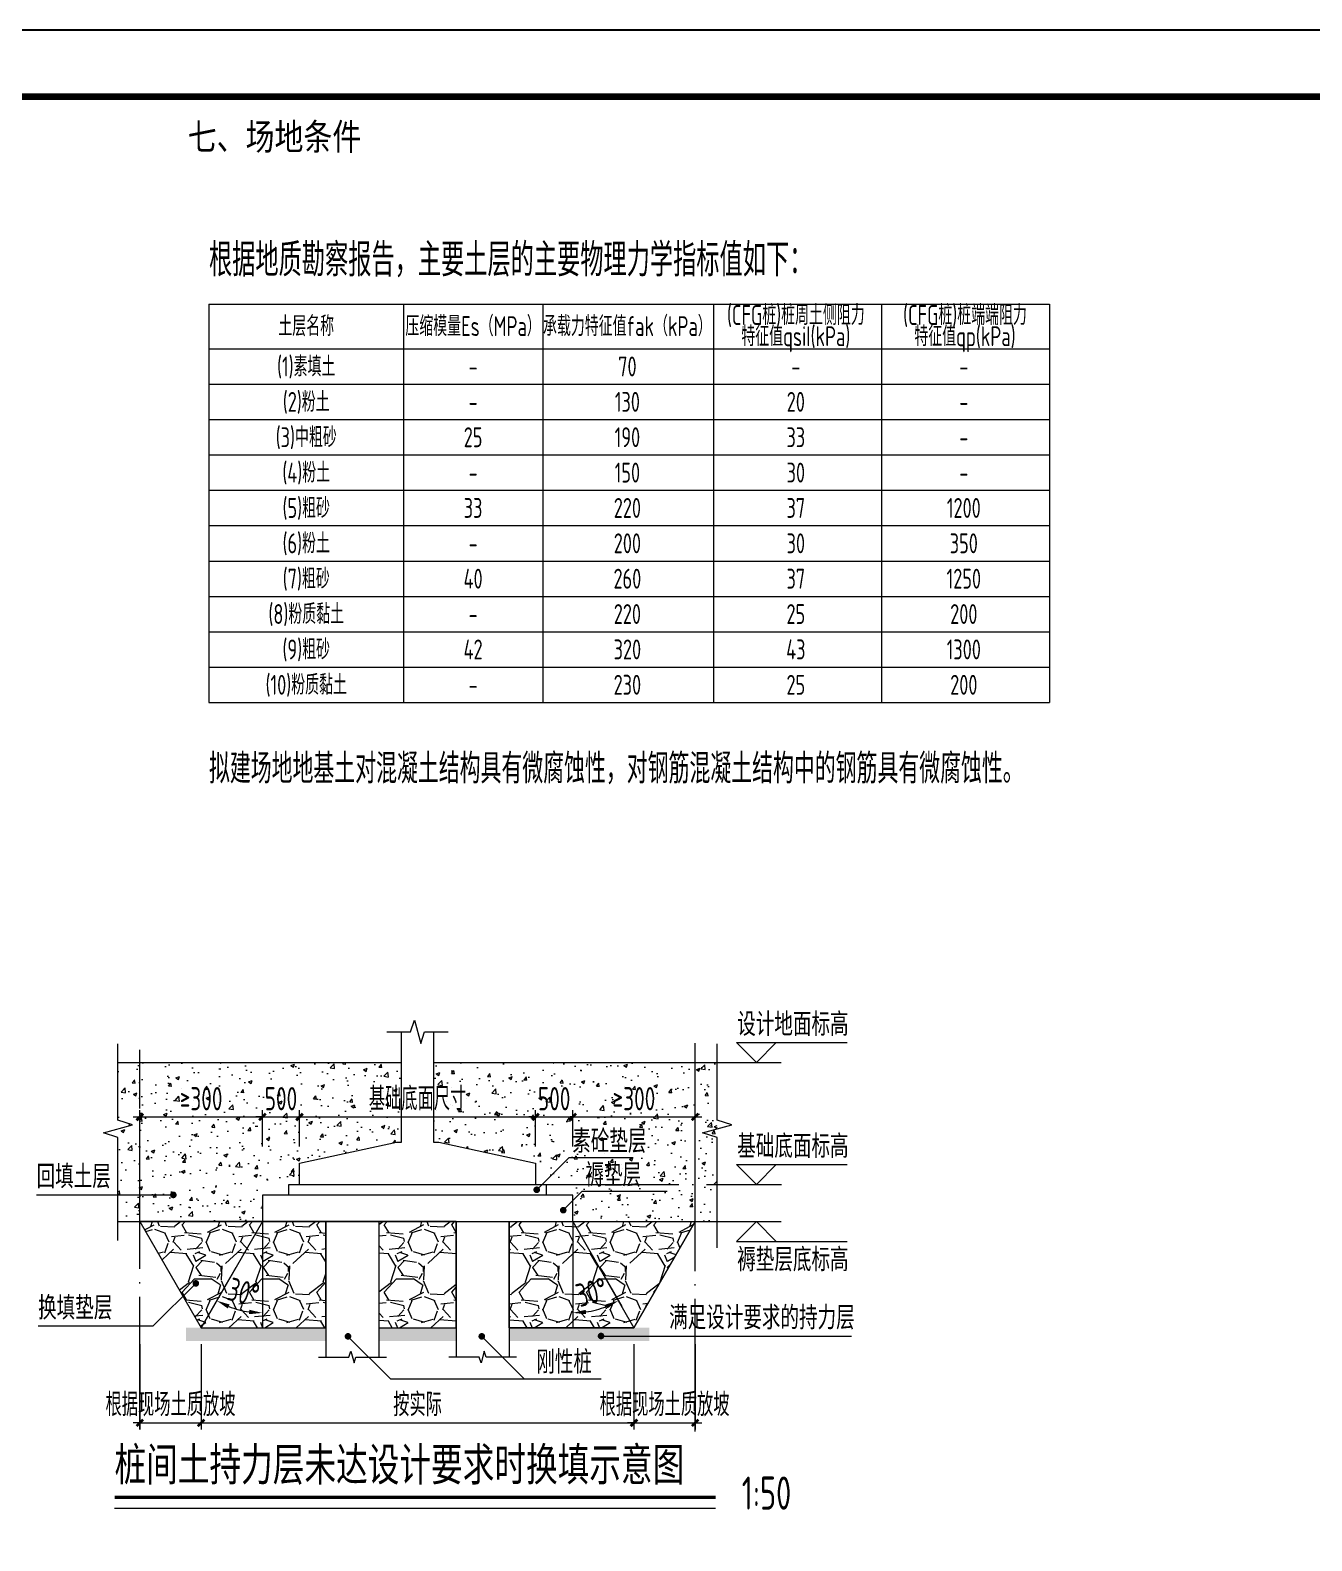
# Model space of a CAD drawing. Extents: x -129922 to 1190196, y -520662 to 139923.
# Drawn here: x 112683 to 132012, y -197746 to -174966 of the extents above; entities that cross this region are included whole.
import ezdxf
from ezdxf.enums import TextEntityAlignment as Align

# ---------------------------------------------------------------- set-up
doc = ezdxf.new("R2010")
doc.units = 0
doc.header["$LTSCALE"] = 1000
doc.header["$MEASUREMENT"] = 0
doc.linetypes.add('DASHED', pattern=[0.75, 0.5, -0.25])
doc.linetypes.add('DOTE', pattern=[2.42, 2, -0.2, 0.02, -0.2])
doc.layers.add('$AUDIT_BAD_LAYER3', color=7, linetype='Continuous')
doc.layers.add('Y-云图图框', color=7, linetype='Continuous')
for name, color, linetype, lineweight in [('S-基础-BASE-CON', 2, 'Continuous', 20), ('S-基础-DIM', 3, 'Continuous', 20), ('S-基础-HATCH', 251, 'Continuous', 20), ('S-轴网-轴线', 1, 'DOTE', 9), ('S-通用-TAB', 7, 'Continuous', 20), ('S-通用-TEXT', 7, 'Continuous', 20), ('S-通用-THIN', 7, 'Continuous', 20)]:
    doc.layers.add(name, color=color, linetype=linetype, lineweight=lineweight)
doc.styles.add('_YT_Name', font='', dxfattribs={"width": 0.8})
doc.styles.add('_YT_Sign_Text', font='ros.shx', dxfattribs={"width": 0.8, "bigfont": 'hztxt.shx'})
doc.styles.add('HT', font='', dxfattribs={"width": 0.7})
doc.styles.get("Standard").update_dxf_attribs({"font": 'gbenor.shx', "bigfont": 'gbcbig.shx'})
doc.styles.add('TSSD_Dimension', font='tssdeng.shx', dxfattribs={"width": 0.7, "bigfont": 'HZTXT.SHX'})
doc.styles.add('TSSD_Label', font='Tssdeng.shx', dxfattribs={"width": 0.7, "bigfont": 'hztxt.shx'})
doc.styles.add('TSSD_NORM', font='tssdeng.shx', dxfattribs={"width": 0.7, "bigfont": 'tssdchn.shx'})
doc.styles.add('TSSD_Rein', font='tssdeng.shx', dxfattribs={"width": 0.7, "bigfont": 'hztxt.shx'})
doc.styles.add('黑体', font='', dxfattribs={"width": 0.8})
doc.styles.get('_YT_Name').set_extended_font_data('SimHei')
doc.styles.get('HT').set_extended_font_data('SimHei')
doc.styles.get('黑体').set_extended_font_data('SimHei')
doc.dimstyles.new('TSSD_20_100', dxfattribs={"dimtxt": 250, "dimasz": 100, "dimexe": 100, "dimexo": 250, "dimgap": 100, "dimtad": 1, "dimdec": 0, "dimlfac": 0.2, "dimzin": 0, "dimdsep": 46, "dimtxsty": 'TSSD_Dimension', "dimblk": 'ARCHTICK', "dimcen": 0, "dimdle": 100, "dimclrt": 7, "dimadec": 0, "dimazin": 0, "dimtfac": 1, "dimtdec": 0, "dimtix": 1, "dimtmove": 2, "dimatfit": 3, "dimfxl": 0, "dimtolj": 1, "dimtzin": 0, "dimarcsym": 0})
pattern_1 = [(228.0128, (35010.07, -55067.11), (-8128.00691, -9144.011236), [136.688, -13532.2]), (184.9697, (34918.633, -55168.71), (12192.019722, 1015.99283), [234.562, -23221.6]), (132.5104, (34684.95, -55189.03), (10159.99261, -11176.010917), [165.393, -16373.88]), (267.2737, (34288.713, -55443.03), (1015.99559, 20319.99346), [213.602, -21146.56]), (292.8337, (34278.553, -55656.39), (-5080.014422, 12192.006932), [209.454, -20735.92]), (357.2737, (34359.833, -55849.43), (-20319.99346, 1015.99559), [213.602, -21146.56]), (37.6942, (34573.193, -55859.59), (-13208.008344, -10159.990943), [282.478, -27965.24]), (72.2553, (34796.713, -55686.87), (7112.014226, 22352.006482), [266.688, -26402.12]), (121.4296, (34877.993, -55432.87), (-8128.002094, 13207.984464), [214.325, -21218.2]), (175.2364, (34766.23, -55249.99), (11175.99122, -1015.99047), [244.685, -11989.56]), (222.3974, (34522.393, -55229.67), (-12192.000367, -11175.98546), [316.431, -31326.72]), (138.8141, (35294.55, -55453.19), (-7111.99547, 6095.99062), [108.002, -10692.24]), (171.4692, (35213.273, -55382.07), (13207.97984, -2032.00512), [205.473, -20341.84]), (225, (35010.1, -55351.6), (-2e-13, -1015.999), [143.684, -1293.156]), (203.1986, (34938.95, -55229.67), (5080.01713, 2032.0089), [77.376, -7660.24]), (291.8014, (34867.83, -55260.15), (-1016.0007, 3048.00196), [109.426, -5361.92]), (30.9638, (34908.47, -55361.75), (3047.9968, 2032.0016), [177.728, -5746.52]), (161.5651, (35060.87, -55270.3), (2032.001, -1015.9985), [128.515, -3084.36]), (16.3895, (34278.553, -55260.15), (10160.005606, 3047.99366), [180.035, -17823.52]), (70.3462, (34451.27, -55209.35), (-4063.988675, -11175.984195), [151.04, -14952.88]), (293.1986, (35060.87, -55067.11), (-2032.0089, 5080.01713), [154.752, -7582.88]), (343.6105, (35121.833, -55209.35), (-10160.005606, 3047.99366), [180.035, -17823.52]), (339.444, (34278.55, -55890.07), (-5080.0063, 2031.99753), [173.614, -8507.08]), (294.7751, (34441.11, -55951.03), (-5079.98816, 11175.99481), [145.469, -14401.44]), (66.8014, (35071.03, -56083.11), (2032.0089, 5080.01713), [154.752, -7582.88]), (17.354, (35131.99, -55940.87), (-13208.000713, -4063.99387), [170.313, -16860.96]), (69.444, (34573.19, -56083.11), (-2031.99753, -5080.0063), [86.807, -8593.92]), (101.3099, (35010.07, -56083.11), (-1015.995, 4063.987), [51.806, -5128.8]), (165.9638, (34999.91, -56032.3), (3048.0021, -1015.9982), [209.454, -3979.62]), (186.009, (34796.713, -55981.51), (10159.985018, 1015.997627), [194.107, -19216.56]), (303.6901, (34908.47, -55453.2), (-1016.0003, 2031.998), [146.53, -3516.712]), (353.1572, (34989.753, -55575.11), (17272.007143, -2032.0091), [255.823, -25326.4]), (60.9454, (35243.75, -55605.59), (-4063.99055, -7111.98304), [104.603, -10355.76]), (90, (35294.6, -55514.2), (-1016, 1016), [60.96, -955.04]), (120.2564, (34776.39, -55951.03), (4063.99139, -7111.99641), [141.147, -13973.56]), (48.0128, (34705.27, -55829.11), (8128.00691, 9144.011236), [273.377, -13395.52]), (0, (34888.2, -55625.9), (1016, 1016), [264.16, -751.84]), (325.3048, (35152.31, -55625.91), (-10159.982396, 7112.000676), [160.644, -15903.72]), (254.0546, (35284.39, -55717.35), (-1016.0026, -4064.00968), [147.932, -7248.68]), (207.646, (35243.753, -55859.59), (-19303.99322, -10160.00639), [240.858, -23845]), (175.4261, (35030.393, -55971.35), (-13208.003042, 1015.995084), [254.812, -25226.32]), (175.4261, (35030.393, -55971.35), (-13208.003042, 1015.995084), [254.812, -25226.32])]

# ---------------------------------------------------------------- blocks, each defined once
blk = doc.blocks.new('ECMCTK_A2_横_单行图名--0')
at = {"color": 4}
blk.add_lwpolyline([(0, 0), (594, 0), (594, 420), (0, 420)], close=True, dxfattribs=at)
at = {"const_width": 1}
blk.add_lwpolyline([(25, 10), (584, 10), (584, 410), (25, 410)], close=True, dxfattribs=at)
at = {"color": 80, "flags": 3}
for tag, height, p in [('YTHQINS', 3, (34.31, 411.5)), ('ECMCKEY', 3, (292.07, 114.23)), ('YTTQINS', 5.62, (601.03, 12.81)), ('YTBARCODE_T1', 3, (556.89, 4.04)), ('YTFRAME', 3, (478.05, 2.6))]:
    blk.add_attdef(tag, text='', height=height, dxfattribs=at).set_placement(p, align=Align.MIDDLE_CENTER)
for tag, height, style, width, p in [('证书编号', 4, '_YT_Sign_Text', 0.8, (461.87, 43.81)), ('审查批准号', 4, '_YT_Sign_Text', 0.8, (514.06, 43.81)), ('工程号', 4, '_YT_Sign_Text', 0.5, (557.08, 44.12)), ('设计单位', 6, '_YT_Name', 0.8, (376.75, 38.6)), ('建设单位', 4, '_YT_Sign_Text', 0.8, (487.96, 36.11)), ('阶段', 4, '_YT_Sign_Text', 0.8, (557.08, 35.81)), ('项目号', 4, '_YT_Sign_Text', 0.5, (575.08, 33.72)), ('项目名称', 4, '_YT_Sign_Text', 0.8, (487.96, 28.11)), ('专业', 4, '_YT_Sign_Text', 0.8, (557.08, 27.31)), ('图纸编号', 4, '_YT_Sign_Text', 0.5, (556.93, 19.36)), ('图纸名称', 4.5, '_YT_Name', 0.8, (488.39, 15.06)), ('出图比例', 4.2, '_YT_Sign_Text', 0.8, (434.82, 11.78)), ('日期', 4, '_YT_Sign_Text', 0.5, (556.88, 12.13)), ('版本号', 4, '_YT_Sign_Text', 0.8, (575.08, 13))]:
    blk.add_attdef(tag, text='', height=height, dxfattribs=dict(style=style, width=width)).set_placement(p, align=Align.CENTER)
at = {"style": '_YT_Sign_Text', "width": 0.8, "flags": 3}
for tag, p, height in [('[审定人]', (343.95, 27.81), 4.1), ('{审定人}', (358.87, 26.45), 6.24), ('[校对人]', (395.23, 27.82), 4.1), ('{校对人}', (411.35, 26.53), 6.24), ('{审核人}', (359.98, 18.44), 6.24), ('{设计人}', (411.48, 18.54), 6.24), ('[审核人]', (344.01, 19.76), 4.1), ('[设计人]', (395.47, 20.21), 4.1), ('[项目负责人]', (343.78, 12.01), 4.1), ('{项目负责人}', (361.28, 10.72), 6.24), ('[专业负责人]', (395.74, 11.77), 4.1), ('{专业负责人}', (411.58, 10.36), 6.24)]:
    blk.add_attdef(tag, p, '', height=height, dxfattribs=at)
at = {"color": 80, "flags": 3}
for tag, p in [('YTQRCODE', (304.04, 11.91)), ('YTBZSIT', (25, 10)), ('EXT_TK_LEFT', (25, 10))]:
    blk.add_attdef(tag, p, '', height=3, dxfattribs=at)
blk = doc.blocks.new('*D4')
at = {"layer": '$AUDIT_BAD_LAYER3', "color": 0, "lineweight": -2, "transparency": 16777216}
for p, q in [((607156, -1642812), (607494, -1643398)), ((606755, -1643170), (606755, -1643595))]:
    blk.add_line(p, q, dxfattribs=at)
blk.add_arc((606755, -1642118), 1377, 278.3282, 291.6718, dxfattribs=at)
at = {"layer": '$AUDIT_BAD_LAYER3', "color": 0, "transparency": 16777216}
for points in [[(606957, -1643514), (606952, -1643448), (606755, -1643495)], [(607249, -1643368), (607278, -1643428), (607444, -1643311)]]:
    blk.add_solid(points, dxfattribs=at)
at = {"layer": 'Defpoints', "color": 0, "transparency": 16777216}
for p in [(606755, -1642118), (606755, -1642118), (607031, -1642596), (606755, -1642920), (606994, -1643475)]:
    blk.add_point(p, dxfattribs=at)
at = {"layer": '$AUDIT_BAD_LAYER3', "color": 7, "transparency": 16777216, "insert": (607040, -1643183), "char_height": 350, "attachment_point": 5, "rotation": 15, "style": 'TSSD_Dimension'}
blk.add_mtext('\\A1;30°', dxfattribs=at)
blk = doc.blocks.new('_ArchTick')
at = {"color": 0, "linetype": 'ByBlock', "const_width": 0.4}
blk.add_lwpolyline([(-0.5, -0.5), (0.5, 0.5)], dxfattribs=at)
blk = doc.blocks.new('*D5')
at = {"layer": '$AUDIT_BAD_LAYER3', "color": 0, "lineweight": -2, "transparency": 16777216}
for p, q in [((600227, -1643968), (600227, -1645253)), ((601151, -1643968), (601151, -1645253)), ((600227, -1645153), (600127, -1645153)), ((600227, -1645153), (601151, -1645153)), ((601151, -1645153), (601251, -1645153))]:
    blk.add_line(p, q, dxfattribs=at)
at = {"layer": 'Defpoints', "color": 0, "transparency": 16777216}
for p in [(600227, -1643718), (601151, -1643718), (601151, -1645153)]:
    blk.add_point(p, dxfattribs=at)
at = {"layer": '$AUDIT_BAD_LAYER3', "color": 0, "lineweight": -2, "transparency": 16777216, "xscale": 100, "yscale": 100, "zscale": 100}
blk.add_blockref('_ArchTick', (600227, -1645153), dxfattribs=at)
at = {"layer": '$AUDIT_BAD_LAYER3', "color": 0, "lineweight": -2, "transparency": 16777216, "xscale": 100, "yscale": 100, "zscale": 100, "rotation": 180}
blk.add_blockref('_ArchTick', (601151, -1645153), dxfattribs=at)
at = {"layer": '$AUDIT_BAD_LAYER3', "color": 7, "transparency": 16777216, "insert": (600689, -1644878), "char_height": 350, "attachment_point": 5, "style": 'TSSD_Dimension'}
blk.add_mtext('\\A1;根据现场土质放坡', dxfattribs=at)
blk = doc.blocks.new('*D6')
at = {"layer": '$AUDIT_BAD_LAYER3', "color": 0, "lineweight": -2, "transparency": 16777216}
for p, q in [((607679, -1643968), (607679, -1645253)), ((608602, -1643968), (608602, -1645253)), ((607679, -1645153), (607579, -1645153)), ((607679, -1645153), (608602, -1645153)), ((608602, -1645153), (608702, -1645153))]:
    blk.add_line(p, q, dxfattribs=at)
at = {"layer": 'Defpoints', "color": 0, "transparency": 16777216}
for p in [(607679, -1643718), (608602, -1643718), (608602, -1645153)]:
    blk.add_point(p, dxfattribs=at)
at = {"layer": '$AUDIT_BAD_LAYER3', "color": 0, "lineweight": -2, "transparency": 16777216, "xscale": 100, "yscale": 100, "zscale": 100}
blk.add_blockref('_ArchTick', (607679, -1645153), dxfattribs=at)
at = {"layer": '$AUDIT_BAD_LAYER3', "color": 0, "lineweight": -2, "transparency": 16777216, "xscale": 100, "yscale": 100, "zscale": 100, "rotation": 180}
blk.add_blockref('_ArchTick', (608602, -1645153), dxfattribs=at)
at = {"layer": '$AUDIT_BAD_LAYER3', "color": 7, "transparency": 16777216, "insert": (608141, -1644878), "char_height": 350, "attachment_point": 5, "style": 'TSSD_Dimension'}
blk.add_mtext('\\A1;根据现场土质放坡', dxfattribs=at)
blk = doc.blocks.new('*D7')
at = {"layer": '$AUDIT_BAD_LAYER3', "color": 0, "lineweight": -2, "transparency": 16777216}
for p, q in [((601151, -1643968), (601151, -1645253)), ((607679, -1643968), (607679, -1645253)), ((601051, -1645153), (607779, -1645153))]:
    blk.add_line(p, q, dxfattribs=at)
at = {"layer": 'Defpoints', "color": 0, "transparency": 16777216}
for p in [(601151, -1643718), (607679, -1643718), (607679, -1645153)]:
    blk.add_point(p, dxfattribs=at)
at = {"layer": '$AUDIT_BAD_LAYER3', "color": 0, "lineweight": -2, "transparency": 16777216, "xscale": 100, "yscale": 100, "zscale": 100, "rotation": 180}
blk.add_blockref('_ArchTick', (601151, -1645153), dxfattribs=at)
at = {"layer": '$AUDIT_BAD_LAYER3', "color": 0, "lineweight": -2, "transparency": 16777216, "xscale": 100, "yscale": 100, "zscale": 100}
blk.add_blockref('_ArchTick', (607679, -1645153), dxfattribs=at)
at = {"layer": '$AUDIT_BAD_LAYER3', "color": 7, "transparency": 16777216, "insert": (604415, -1644878), "char_height": 350, "attachment_point": 5, "style": 'TSSD_Dimension'}
blk.add_mtext('\\A1;按实际', dxfattribs=at)
blk = doc.blocks.new('*D8')
at = {"layer": '$AUDIT_BAD_LAYER3', "color": 0, "lineweight": -2, "transparency": 16777216}
for p, q in [((602075, -1640540), (601975, -1640540)), ((602075, -1640988), (602075, -1640440)), ((602075, -1640540), (602635, -1640540)), ((602635, -1640988), (602635, -1640440)), ((602635, -1640540), (602735, -1640540))]:
    blk.add_line(p, q, dxfattribs=at)
at = {"layer": 'Defpoints', "color": 0, "transparency": 16777216}
for p in [(602635, -1640540), (602075, -1641238), (602635, -1641238)]:
    blk.add_point(p, dxfattribs=at)
at = {"layer": '$AUDIT_BAD_LAYER3', "color": 0, "lineweight": -2, "transparency": 16777216, "xscale": 100, "yscale": 100, "zscale": 100}
blk.add_blockref('_ArchTick', (602075, -1640540), dxfattribs=at)
at = {"layer": '$AUDIT_BAD_LAYER3', "color": 0, "lineweight": -2, "transparency": 16777216, "xscale": 100, "yscale": 100, "zscale": 100, "rotation": 180}
blk.add_blockref('_ArchTick', (602635, -1640540), dxfattribs=at)
at = {"layer": '$AUDIT_BAD_LAYER3', "color": 7, "transparency": 16777216, "insert": (602355, -1640265), "char_height": 350, "attachment_point": 5, "style": 'TSSD_Dimension'}
blk.add_mtext('\\A1;500', dxfattribs=at)
blk = doc.blocks.new('*D9')
at = {"layer": '$AUDIT_BAD_LAYER3', "color": 0, "lineweight": -2, "transparency": 16777216}
for p, q in [((606655, -1640540), (608702, -1640540)), ((606755, -1640988), (606755, -1640440)), ((608602, -1640988), (608602, -1640440))]:
    blk.add_line(p, q, dxfattribs=at)
at = {"layer": 'Defpoints', "color": 0, "transparency": 16777216}
for p in [(608602, -1640540), (606755, -1641238), (608602, -1641238)]:
    blk.add_point(p, dxfattribs=at)
at = {"layer": '$AUDIT_BAD_LAYER3', "color": 0, "lineweight": -2, "transparency": 16777216, "xscale": 100, "yscale": 100, "zscale": 100, "rotation": 180}
blk.add_blockref('_ArchTick', (606755, -1640540), dxfattribs=at)
at = {"layer": '$AUDIT_BAD_LAYER3', "color": 0, "lineweight": -2, "transparency": 16777216, "xscale": 100, "yscale": 100, "zscale": 100}
blk.add_blockref('_ArchTick', (608602, -1640540), dxfattribs=at)
at = {"layer": '$AUDIT_BAD_LAYER3', "color": 7, "transparency": 16777216, "insert": (607679, -1640265), "char_height": 350, "attachment_point": 5, "style": 'TSSD_Dimension'}
blk.add_mtext('\\A1;≥300', dxfattribs=at)
blk = doc.blocks.new('*D10')
at = {"layer": '$AUDIT_BAD_LAYER3', "color": 0, "lineweight": -2, "transparency": 16777216}
for p, q in [((602535, -1640540), (606295, -1640540)), ((602635, -1640988), (602635, -1640440)), ((606195, -1640988), (606195, -1640440))]:
    blk.add_line(p, q, dxfattribs=at)
at = {"layer": 'Defpoints', "color": 0, "transparency": 16777216}
for p in [(606195, -1640540), (602635, -1641238), (606195, -1641238)]:
    blk.add_point(p, dxfattribs=at)
at = {"layer": '$AUDIT_BAD_LAYER3', "color": 0, "lineweight": -2, "transparency": 16777216, "xscale": 100, "yscale": 100, "zscale": 100, "rotation": 180}
blk.add_blockref('_ArchTick', (602635, -1640540), dxfattribs=at)
at = {"layer": '$AUDIT_BAD_LAYER3', "color": 0, "lineweight": -2, "transparency": 16777216, "xscale": 100, "yscale": 100, "zscale": 100}
blk.add_blockref('_ArchTick', (606195, -1640540), dxfattribs=at)
at = {"layer": '$AUDIT_BAD_LAYER3', "color": 7, "transparency": 16777216, "insert": (604415, -1640265), "char_height": 350, "attachment_point": 5, "style": 'TSSD_Dimension'}
blk.add_mtext('\\A1;基础底面尺寸', dxfattribs=at)
blk = doc.blocks.new('*D11')
at = {"layer": '$AUDIT_BAD_LAYER3', "color": 0, "lineweight": -2, "transparency": 16777216}
for p, q in [((601674, -1642812), (601336, -1643398)), ((602075, -1643170), (602075, -1643595))]:
    blk.add_line(p, q, dxfattribs=at)
blk.add_arc((602075, -1642118), 1377, 248.3282, 261.6718, dxfattribs=at)
at = {"layer": '$AUDIT_BAD_LAYER3', "color": 0, "transparency": 16777216}
for points in [[(601552, -1643428), (601581, -1643368), (601386, -1643311)], [(601878, -1643448), (601873, -1643514), (602075, -1643495)]]:
    blk.add_solid(points, dxfattribs=at)
at = {"layer": 'Defpoints', "color": 0, "transparency": 16777216}
for p in [(602075, -1642118), (602075, -1642118), (601799, -1642596), (602075, -1642920), (601604, -1643412)]:
    blk.add_point(p, dxfattribs=at)
at = {"layer": '$AUDIT_BAD_LAYER3', "color": 7, "transparency": 16777216, "insert": (601790, -1643183), "char_height": 350, "attachment_point": 5, "rotation": 345, "style": 'TSSD_Dimension'}
blk.add_mtext('\\A1;30°', dxfattribs=at)
blk = doc.blocks.new('*D12')
at = {"layer": '$AUDIT_BAD_LAYER3', "color": 0, "lineweight": -2, "transparency": 16777216}
for p, q in [((600127, -1640540), (602175, -1640540)), ((600227, -1640988), (600227, -1640440)), ((602075, -1640988), (602075, -1640440))]:
    blk.add_line(p, q, dxfattribs=at)
at = {"layer": 'Defpoints', "color": 0, "transparency": 16777216}
for p in [(602075, -1640540), (600227, -1641238), (602075, -1641238)]:
    blk.add_point(p, dxfattribs=at)
at = {"layer": '$AUDIT_BAD_LAYER3', "color": 0, "lineweight": -2, "transparency": 16777216, "xscale": 100, "yscale": 100, "zscale": 100, "rotation": 180}
blk.add_blockref('_ArchTick', (600227, -1640540), dxfattribs=at)
at = {"layer": '$AUDIT_BAD_LAYER3', "color": 0, "lineweight": -2, "transparency": 16777216, "xscale": 100, "yscale": 100, "zscale": 100}
blk.add_blockref('_ArchTick', (602075, -1640540), dxfattribs=at)
at = {"layer": '$AUDIT_BAD_LAYER3', "color": 7, "transparency": 16777216, "insert": (601151, -1640265), "char_height": 350, "attachment_point": 5, "style": 'TSSD_Dimension'}
blk.add_mtext('\\A1;≥300', dxfattribs=at)
blk = doc.blocks.new('*D13')
at = {"layer": '$AUDIT_BAD_LAYER3', "color": 0, "lineweight": -2, "transparency": 16777216}
for p, q in [((606195, -1640540), (606095, -1640540)), ((606195, -1640988), (606195, -1640440)), ((606195, -1640540), (606755, -1640540)), ((606755, -1640988), (606755, -1640440)), ((606755, -1640540), (606855, -1640540))]:
    blk.add_line(p, q, dxfattribs=at)
at = {"layer": 'Defpoints', "color": 0, "transparency": 16777216}
for p in [(606755, -1640540), (606195, -1641238), (606755, -1641238)]:
    blk.add_point(p, dxfattribs=at)
at = {"layer": '$AUDIT_BAD_LAYER3', "color": 0, "lineweight": -2, "transparency": 16777216, "xscale": 100, "yscale": 100, "zscale": 100}
blk.add_blockref('_ArchTick', (606195, -1640540), dxfattribs=at)
at = {"layer": '$AUDIT_BAD_LAYER3', "color": 0, "lineweight": -2, "transparency": 16777216, "xscale": 100, "yscale": 100, "zscale": 100, "rotation": 180}
blk.add_blockref('_ArchTick', (606755, -1640540), dxfattribs=at)
at = {"layer": '$AUDIT_BAD_LAYER3', "color": 7, "transparency": 16777216, "insert": (606475, -1640265), "char_height": 350, "attachment_point": 5, "style": 'TSSD_Dimension'}
blk.add_mtext('\\A1;500', dxfattribs=at)
blk = doc.blocks.new('20190629.10083675')
at = {"layer": 'S-基础-HATCH'}
h = blk.add_hatch(dxfattribs=at)
h.set_pattern_fill('AR-CONC', color=256, scale=3, style=0)
h.set_pattern_definition([(50, (-92135.14, -66205.05), (546.554, -47.8173), [57.15, -628.65]), (355, (-92135.14, -66205.05), (-105.7285, 573.17), [45.72, -502.92]), (100.451, (-92089.6, -66209.03), (440.8275, 525.35), [48.57, -534.27]), (46.1842, (-92135.14, -66052.65), (813.237, -126.127), [85.725, -942.975]), (96.6356, (-92067.4, -66063.16), (712.2127, 742.2767), [72.855, -801.405]), (351.184, (-92135.1, -66052.65), (712.214, 742.2754), [68.58, -754.38]), (21, (-92058.94, -66090.75), (454.8446, -306.7966), [57.15, -628.65]), (326, (-92058.94, -66090.75), (185.406, 552.564), [45.72, -502.92]), (71.4514, (-92021.03, -66116.3), (640.2495, 245.7686), [48.57, -534.27]), (37.5, (-92135.14, -66205.05), (9.2658, 253.66512), [0, -496.824, 0, -510.54, 0, -504.825]), (7.5, (-92135.14, -66205.05), (200.459, 300.5417), [0, -291.084, 0, -485.394, 0, -192.405]), (327.5, (-92305.06, -66205.05), (406.7718, -17.18623), [0, -190.5, 0, -594.36, 0, -788.67]), (317.5, (-92381.26, -66205.05), (444.3875, 76.2795), [0, -247.65, 0, -394.716, 0, -560.07])])
h.paths.add_polyline_path([(5986.2, 6722.4), (5986.2, 5522.4), (6066.2, 5522.4), (7526.2, 5202.4), (7526.2, 4882.4), (8086.2, 4882.4), (8086.2, 4322.4), (10264.7, 4322.4), (10264.7, 6722.4)])
h.paths.add_polyline_path([(1227.7, 6722.4), (1227.7, 4322.4), (3406.2, 4322.4), (3406.2, 4882.4), (3966.2, 4882.4), (3966.2, 5202.4), (5426.2, 5522.4), (5506.2, 5522.4), (5506.2, 6722.4)])
h = blk.add_hatch(dxfattribs=at)
h.set_pattern_fill('GRAVEL', color=256, scale=40, style=0)
h.set_pattern_definition(pattern_1)
h.paths.add_polyline_path([(1558.7, 4322.4), (2482.4, 2722.4), (4364, 2722.4), (4364, 4322.4)])
h = blk.add_hatch(dxfattribs=at)
h.set_pattern_fill('GRAVEL', color=256, scale=40, style=0)
h.set_pattern_definition(pattern_1)
h.paths.add_polyline_path([(5164, 2722.4), (6328.4, 2722.4), (6328.4, 4322.4), (5164, 4322.4)])
h = blk.add_hatch(dxfattribs=at)
h.set_pattern_fill('GRAVEL', color=256, scale=40, style=0)
h.set_pattern_definition(pattern_1)
h.paths.add_polyline_path([(9933.7, 4322.4), (9010, 2722.4), (7128.4, 2722.4), (7128.4, 4322.4)])
h = blk.add_hatch(dxfattribs=at)
h.set_pattern_fill('ASPHALTUM_SAND', color=256, scale=20, style=0)
h.set_pattern_definition([(45, (-92135.14, -66205.05), (2e-14, 164.9765), [233.314, -233.314]), (135, (-91805.18, -66205.05), (2e-14, 164.9765), [233.314, -233.314]), (37.5, (-92135.135, -66205.046), (2.43197, 66.57877), [0, -130.4, 0, -134, 0, -132.5]), (7.5, (-92135.135, -66205.05), (52.613907, 78.882342), [0, -76.4, 0, -127.4, 0, -50.5]), (327.5, (-92179.735, -66205.046), (106.764487, -4.510974), [0, -50, 0, -156, 0, -207]), (317.5, (-92199.74, -66205.05), (116.637234, 20.021), [0, -65, 0, -103.6, 0, -147])])
h.paths.add_polyline_path([(7128.4, 2722.4), (7128.4, 2522.4), (9240.9, 2522.4), (9240.9, 2722.4)])
h.paths.add_polyline_path([(4364, 2522.4), (4364, 2722.4), (2251.5, 2722.4), (2251.5, 2522.4)])
h.paths.add_polyline_path([(5164, 2722.4), (5164, 2522.4), (6328.4, 2522.4), (6328.4, 2722.4)])
at = {"layer": 'S-基础-BASE-CON', "linetype": 'DASHED', "ltscale": 1000}
for p, q in [((1227.7, 6722.4, 49.2), (5506.2, 6722.4, 49.2)), ((5986.2, 6722.4, 49.2), (10264.7, 6722.4, 49.2)), ((1227.7, 4322.4, 49.2), (10264.7, 4322.4, 49.2))]:
    blk.add_line(p, q, dxfattribs=at)
at = {"layer": 'S-基础-BASE-CON', "ltscale": 0.5}
for p, q in [((1558.7, 4322.4, 49.2), (2482.4, 2722.4, 49.2)), ((9010, 2722.4, 49.2), (9933.7, 4322.4, 49.2)), ((2482.4, 2722.4, 49.2), (4364, 2722.4, 49.2)), ((5164, 2722.4, 49.2), (6328.4, 2722.4, 49.2)), ((7128.4, 2722.4, 49.2), (9010, 2722.4, 49.2))]:
    blk.add_line(p, q, dxfattribs=at)
at = {"layer": 'S-基础-BASE-CON'}
for p, q in [((4364, 4322.4, 49.2), (4364, 2278.9, 49.2)), ((5164, 4322.4, 49.2), (4364, 4322.4, 49.2)), ((5164, 4322.4, 49.2), (5164, 2278.9, 49.2)), ((6328.4, 4322.4, 49.2), (6328.4, 2278.9, 49.2)), ((6328.4, 4322.4, 49.2), (7128.4, 4322.4, 49.2)), ((7128.4, 4322.4, 49.2), (7128.4, 2278.9, 49.2))]:
    blk.add_line(p, q, dxfattribs=at)
at = {"layer": 'S-基础-BASE-CON', "ltscale": 0.5, "elevation": 49.2}
for points in [[(5282.2, 7185.9), (5642.2, 7185.9), (5698.2, 7361.9), (5794.2, 7009.9), (5850.2, 7185.9), (6210.2, 7185.9)], [(3966.2, 4882.4), (3966.2, 5202.4), (5426.2, 5522.4), (5506.2, 5522.4), (5506.2, 7185.9)], [(5986.2, 7185.9), (5986.2, 5522.4), (6066.2, 5522.4), (7526.2, 5202.4), (7526.2, 4882.4)], [(3806.2, 4882.4), (7686.2, 4882.4), (7686.2, 4722.4), (3806.2, 4722.4), (3806.2, 4882.4)]]:
    blk.add_lwpolyline(points, dxfattribs=at)
at = {"layer": 'S-基础-BASE-CON', "linetype": 'DASHED', "ltscale": 1000, "elevation": 49.2}
for points in [[(1227.7, 4037), (1227.7, 5592.4), (1007.7, 5662.4), (1447.7, 5782.4), (1227.7, 5852.4), (1227.7, 7002.4)], [(10264.7, 3929.2), (10264.7, 5592.4), (10044.7, 5662.4), (10484.7, 5782.4), (10264.7, 5852.4), (10264.7, 7002.4)]]:
    blk.add_lwpolyline(points, dxfattribs=at)
blk.add_lwpolyline([(3406.2, 4322.4), (8086.2, 4322.4), (8086.2, 4722.4), (3406.2, 4722.4)], close=True, dxfattribs=at)
at = {"layer": 'S-基础-BASE-CON', "elevation": 49.2}
for points in [[(1558.7, 4322.4), (2482.4, 2722.4), (4364, 2722.4), (4364, 4322.4)], [(5164, 2722.4), (6328.4, 2722.4), (6328.4, 4322.4), (5164, 4322.4)], [(9933.7, 4322.4), (9010, 2722.4), (7128.4, 2722.4), (7128.4, 4322.4)]]:
    blk.add_lwpolyline(points, close=True, dxfattribs=at)
at = {"layer": 'S-基础-DIM'}
for p, q in [((10557.2, 7022.4, 49.2), (12225.2, 7022.4, 49.2)), ((10857.2, 6722.4, 49.2), (10557.2, 7022.4, 49.2)), ((10857.2, 6722.4, 49.2), (11157.2, 7022.4, 49.2)), ((10557.2, 5182.4, 49.2), (12225.2, 5182.4, 49.2)), ((10857.2, 4882.4, 49.2), (10557.2, 5182.4, 49.2)), ((10857.2, 4882.4, 49.2), (11157.2, 5182.4, 49.2)), ((10857.2, 4322.4, 49.2), (10557.2, 4022.4, 49.2)), ((10857.2, 4322.4, 49.2), (11157.2, 4022.4, 49.2)), ((10557.2, 4022.4, 49.2), (12225.2, 4022.4, 49.2))]:
    blk.add_line(p, q, dxfattribs=at)
at = {"layer": 'S-轴网-轴线'}
for p, q in [((1558.7, 1188.1, 49.2), (1558.7, 6914, 49.2)), ((9933.7, 1157.3, 49.2), (9933.7, 7013.5, 49.2)), ((10264.7, 6722.4, 49.2), (11229, 6722.4, 49.2)), ((7686.2, 4882.4, 49.2), (11236.7, 4882.4, 49.2)), ((3406.2, 4322.4, 49.2), (2482.4, 2722.4, 49.2)), ((3406.2, 4322.4, 49.2), (3406.2, 2722.4, 49.2)), ((8086.2, 4322.4, 49.2), (9010, 2722.4, 49.2)), ((8086.2, 4322.4, 49.2), (8086.2, 2722.4, 49.2)), ((10264.7, 4322.4, 49.2), (11229, 4322.4, 49.2)), ((2482.4, 2722.4, 49.2), (2920.1, 3480.5, 49.2))]:
    blk.add_line(p, q, dxfattribs=at)
at = {"layer": 'S-通用-TEXT'}
for p, q in [((0, 4724.9, 49.2), (2063, 4724.9, 49.2)), ((8513.5, 2597.1, 49.2), (12290.6, 2597.1, 49.2)), ((1175.6, 0, 49.2), (10240.8, 0, 49.2))]:
    blk.add_line(p, q, dxfattribs=at)
at = {"layer": 'S-通用-TEXT', "elevation": 49.2}
for points in [[(7543.4, 4802.4), (8031.6, 5290.6), (8996.7, 5290.6)], [(7943.4, 4494.7), (8229.7, 4781), (9509.8, 4781)], [(2401.8, 3391), (1755.7, 2744.8), (23, 2744.8)], [(4697, 2592.1), (5338.6, 1950.6), (8516.8, 1950.6)], [(6714.7, 2592.1), (7356.2, 1950.6), (8298.2, 1950.6)]]:
    blk.add_lwpolyline(points, dxfattribs=at)
at = {"layer": 'S-通用-TEXT', "const_width": 50, "elevation": 49.2}
for points in [[(7518.4, 4802.4, 1), (7568.4, 4802.4, 1)], [(2038, 4724.9, 1), (2088, 4724.9, 1)], [(7918.4, 4494.7, 1), (7968.4, 4494.7, 1)], [(2376.8, 3391, 1), (2426.8, 3391, 1)], [(4672, 2592.1, 1), (4722, 2592.1, 1)], [(6689.7, 2592.1, 1), (6739.7, 2592.1, 1)], [(8488.5, 2597.1, 1), (8538.5, 2597.1, 1)]]:
    blk.add_lwpolyline(points, format="xyb", close=True, dxfattribs=at)
blk.add_lwpolyline([(1175.6, 166.3), (10240.8, 166.3)], dxfattribs=at)
at = {"layer": 'S-通用-THIN', "elevation": 49.2}
for points in [[(4252, 2278.9), (4712, 2278.9), (4740, 2366.9), (4788, 2190.9), (4816, 2278.9), (5276, 2278.9)], [(7240.4, 2278.9), (6780.4, 2278.9), (6752.4, 2366.9), (6704.4, 2190.9), (6676.4, 2278.9), (6216.4, 2278.9)]]:
    blk.add_lwpolyline(points, dxfattribs=at)
at = {"layer": 'S-基础-DIM', "style": 'TSSD_Label', "width": 0.8}
for s, p in [('设计地面标高', (10567.2, 7122.4, 49.2)), ('素砼垫层', (8079, 5358.5, 49.2)), ('基础底面标高', (10567.2, 5282.4, 49.2)), ('回填土层', (0, 4824.9, 49.2)), ('褥垫层', (8277.1, 4848.9, 49.2)), ('\x91褥垫层底标高\x90\x90', (10567.2, 3572.4, 49.2)), ('换填垫层', (23, 2844.8, 49.2)), ('满足设计要求的持力层', (9539.7, 2697.1, 49.2)), ('刚性桩', (7536.6, 2027.7, 49.2))]:
    blk.add_text(s, height=350, dxfattribs=at).set_placement(p)
at = {"layer": 'S-通用-TEXT', "style": 'HT', "width": 0.7}
blk.add_text('桩间土持力层未达设计要求时换填示意图', height=500, dxfattribs=at).set_placement((1175.6, 412.5, 49.2))
at = {"layer": 'S-通用-TEXT', "style": 'TSSD_NORM', "width": 0.7}
blk.add_text('1:50', height=500, dxfattribs=at).set_placement((11382.4, -21.2, 49.2), align=Align.RIGHT)
at = {"layer": 'S-基础-DIM'}
for base, p1, p2, text, picture, middle in [((3406.2, 5900.5, 49.2), (1558.7, 5202.4, 49.2), (3406.2, 5202.4, 49.2), '≥300', '*D12', (2482.4, 6175.5, 49.2)), ((3966.2, 5900.5, 49.2), (3406.2, 5202.4, 49.2), (3966.2, 5202.4, 49.2), '500', '*D8', (3686.2, 6175.5, 49.2)), ((7526.2, 5900.5, 49.2), (3966.2, 5202.4, 49.2), (7526.2, 5202.4, 49.2), '基础底面尺寸', '*D10', (5746.2, 6175.5, 49.2)), ((8086.2, 5900.5, 49.2), (7526.2, 5202.4, 49.2), (8086.2, 5202.4, 49.2), '500', '*D13', (7806.2, 6175.5, 49.2)), ((9933.7, 5900.5, 49.2), (8086.2, 5202.4, 49.2), (9933.7, 5202.4, 49.2), '≥300', '*D9', (9010, 6175.5, 49.2)), ((2482.4, 1288.1, 49.2), (1558.7, 2722.4, 49.2), (2482.4, 2722.4, 49.2), '根据现场土质放坡', '*D5', (2020.6, 1563.1, 49.2)), ((9010, 1288.1, 49.2), (2482.4, 2722.4, 49.2), (9010, 2722.4, 49.2), '按实际', '*D7', (5746.2, 1563.1, 49.2)), ((9933.7, 1288.1, 49.2), (9010, 2722.4, 49.2), (9933.7, 2722.4, 49.2), '根据现场土质放坡', '*D6', (9471.8, 1563.1, 49.2))]:
    dim = blk.add_linear_dim(base=base, p1=p1, p2=p2, text=text, dimstyle='TSSD_20_100', override={"dimtxt": 350}, dxfattribs=at)
    dim.commit()
    dim.dimension.update_dxf_attribs({"geometry": picture, "text_midpoint": middle, "insert": (-598668.8, 1646440.7)})
for base, line1, line2, picture, middle in [((2935.2, 3028.3), ((3406.2, 4322.4, 49.2), (3406.2, 3520.3, 49.2)), ((3406.2, 4322.4, 49.2), (3130.5, 3844.9, 49.2)), '*D11', (3120.9, 3257.8, 49.2)), ((8325.3, 2966.2), ((8086.2, 4322.4, 49.2), (8086.2, 3520.3, 49.2)), ((8086.2, 4322.4, 49.2), (8361.9, 3844.9, 49.2)), '*D4', (8371.5, 3257.8, 49.2))]:
    dim = blk.add_angular_dim_2l(base=base, line1=line1, line2=line2, dimstyle='TSSD_20_100', override={"dimtxt": 350, "dimasz": 200, "dimsah": 1}, dxfattribs=at)
    dim.commit()
    dim.dimension.update_dxf_attribs({"geometry": picture, "text_midpoint": middle, "insert": (-598668.8, 1646440.7)})

msp = doc.modelspace()

# ---------------------------------------------------------------- linework, layer by layer
at = {"layer": 'S-通用-TAB'}
for p, q in [((115379.5, -179096.5), (128056.6, -179096.5)), ((115379.5, -179096.5), (115379.5, -185104.1)), ((118312.9, -179096.5), (118312.9, -185104.1)), ((118312.9, -179096.5), (118312.9, -185104.1)), ((120412.9, -179096.5), (120412.9, -185104.1)), ((120412.9, -179096.5), (120412.9, -185104.1)), ((122989.6, -179096.5), (122989.6, -185104.1)), ((122989.6, -179096.5), (122989.6, -185104.1)), ((125523.1, -179096.5), (125523.1, -185104.1)), ((128056.6, -179096.5), (128056.6, -185104.1)), ((115379.5, -179770.7), (128056.6, -179770.7)), ((115379.5, -180304.1), (128056.6, -180304.1)), ((115379.5, -180837.4), (128056.6, -180837.4)), ((115379.5, -181370.7), (128056.6, -181370.7)), ((115379.5, -181904.1), (128056.6, -181904.1)), ((115379.5, -182437.4), (128056.6, -182437.4)), ((115379.5, -182970.7), (128056.6, -182970.7)), ((115379.5, -183504.1), (128056.6, -183504.1)), ((115379.5, -184037.4), (128056.6, -184037.4)), ((115379.5, -184570.7), (128056.6, -184570.7)), ((115379.5, -185104.1), (128056.6, -185104.1))]:
    msp.add_line(p, q, dxfattribs=at)

# ---------------------------------------------------------------- block references
at = {"layer": 'S-通用-TEXT'}
msp.add_blockref('20190629.10083675', (112779.1, -197254.8, -49.2), dxfattribs=at)
at = {"layer": 'Y-云图图框', "xscale": 100, "yscale": 100, "zscale": 100}
msp.add_blockref('ECMCTK_A2_横_单行图名--0', (91941.4, -216966.5), dxfattribs=at)

# ---------------------------------------------------------------- texts
at = {"layer": 'S-通用-TEXT', "color": 7, "ltscale": 99, "style": '黑体', "width": 0.8}
msp.add_text('七、场地条件', height=400, dxfattribs=at).set_placement((115058.6, -176773))
at = {"layer": 'S-通用-TEXT', "style": 'TSSD_Rein', "width": 0.7}
for s, height, p in [('根据地质勘察报告，主要土层的主要物理力学指标值如下：', 500, (115379.5, -178680)), ('拟建场地地基土对混凝土结构具有微腐蚀性，对钢筋混凝土结构中的钢筋具有微腐蚀性。', 450.079, (115379.5, -186325.6))]:
    msp.add_text(s, height=height, dxfattribs=at).set_placement(p)
for s, height, p in [('土层名称', 299.99, (116846.2, -179429)), ('压缩模量Es（MPa）', 299.992, (119362.9, -179429)), ('承载力特征值fak（kPa）', 299.992, (121690, -179429)), ('(CFG桩)桩周土侧阻力', 299.992, (124230.4, -179261.6)), ('(CFG桩)桩端端阻力', 299.992, (126781.6, -179261.6)), ('特征值qsiI(kPa)', 299.992, (124230.4, -179580.9)), ('特征值qp(kPa)', 299.99, (126781.6, -179580.9)), ('(1)素填土', 299.99, (116846.2, -180037.4)), ('70', 299.99, (121690, -180037.4)), ('-', 300, (119362.9, -180037.4)), ('-', 300, (124230.4, -180037.4)), ('-', 300, (126764, -180037.4)), ('(2)粉土', 299.99, (116846.2, -180570.7)), ('-', 300, (119362.9, -180570.7)), ('130', 299.99, (121690, -180570.7)), ('20', 299.99, (124230.4, -180570.7)), ('-', 300, (126764, -180570.7)), ('(3)中粗砂', 299.99, (116846.2, -181104.1)), ('25', 299.99, (119362.9, -181104.1)), ('190', 299.99, (121690, -181104.1)), ('33', 299.99, (124230.4, -181104.1)), ('-', 300, (126764, -181104.1)), ('(4)粉土', 299.99, (116846.2, -181637.4)), ('150', 299.99, (121690, -181637.4)), ('30', 299.99, (124230.4, -181637.4)), ('-', 300, (119362.9, -181637.4)), ('-', 300, (126764, -181637.4)), ('(5)粗砂', 299.99, (116846.2, -182170.7)), ('33', 299.99, (119362.9, -182170.7)), ('220', 299.99, (121690, -182170.7)), ('37', 299.99, (124230.4, -182170.7)), ('1200', 299.99, (126764, -182170.7)), ('(6)粉土', 299.99, (116846.2, -182704.1)), ('200', 299.99, (121690, -182704.1)), ('30', 299.99, (124230.4, -182704.1)), ('350', 299.99, (126764, -182704.1)), ('-', 300, (119362.9, -182704.1)), ('(7)粗砂', 299.99, (116846.2, -183237.4)), ('40', 299.99, (119362.9, -183237.4)), ('260', 299.99, (121690, -183237.4)), ('37', 299.99, (124230.4, -183237.4)), ('1250', 299.99, (126764, -183237.4)), ('(8)粉质黏土', 299.99, (116846.2, -183770.7)), ('-', 300, (119362.9, -183770.7)), ('220', 299.99, (121690, -183770.7)), ('25', 299.99, (124230.4, -183770.7)), ('200', 299.99, (126764, -183770.7)), ('(9)粗砂', 299.99, (116846.2, -184304.1)), ('42', 299.99, (119362.9, -184304.1)), ('320', 299.99, (121690, -184304.1)), ('43', 299.99, (124230.4, -184304.1)), ('1300', 299.99, (126764, -184304.1)), ('(10)粉质黏土', 299.99, (116846.2, -184837.4)), ('230', 299.99, (121690, -184837.4)), ('25', 299.99, (124230.4, -184837.4)), ('200', 299.99, (126764, -184837.4)), ('-', 300, (119362.9, -184837.4))]:
    msp.add_text(s, height=height, dxfattribs=at).set_placement(p, align=Align.MIDDLE_CENTER)

doc.saveas('drawing.dxf')
